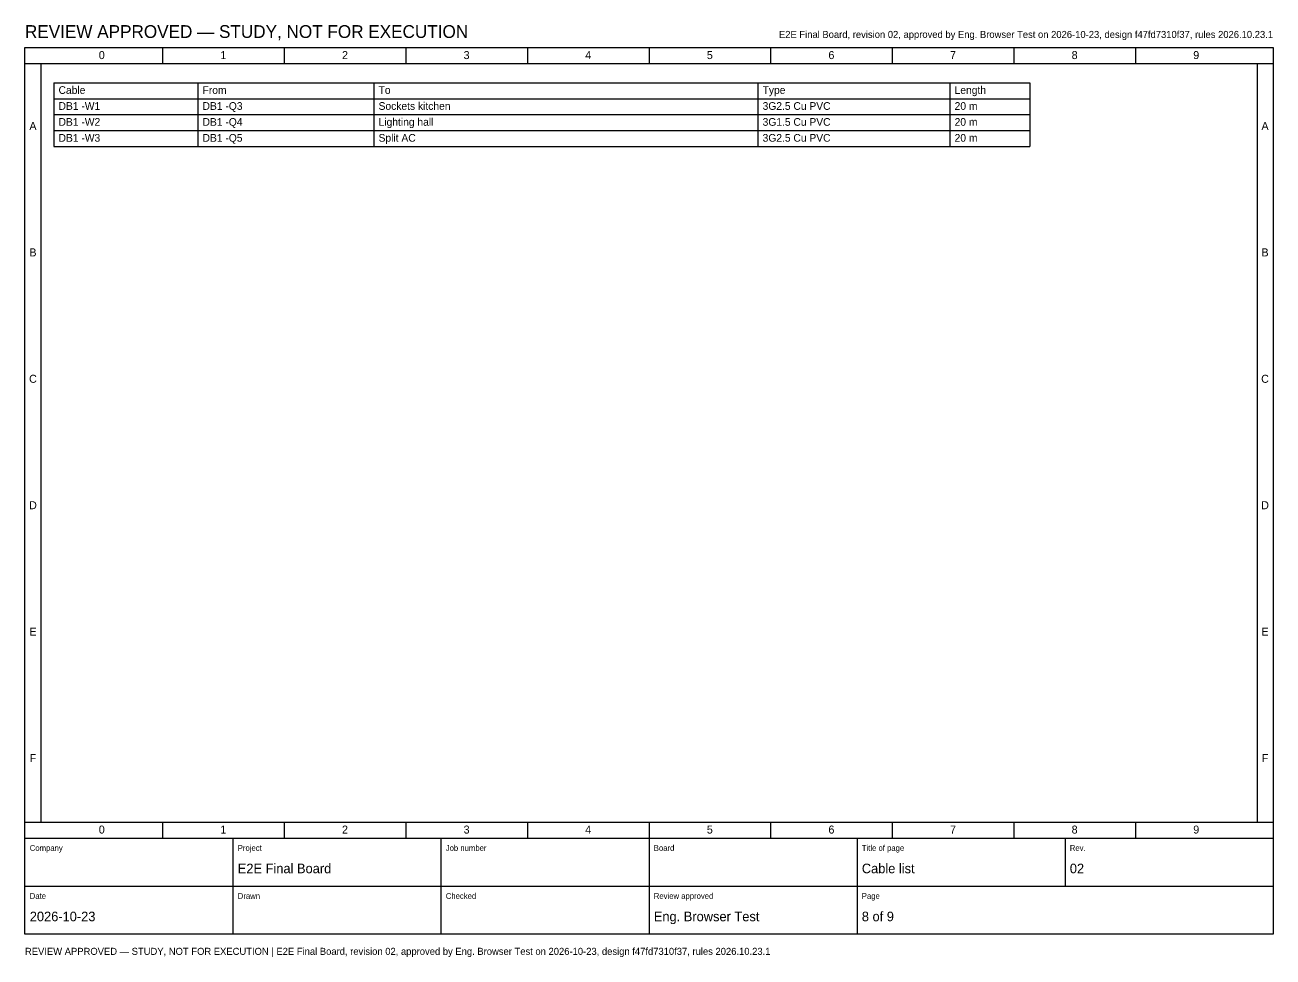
# Model space of a CAD drawing. Header units: millimetres. Extents: x 20 to 4370, y 3 to 294.
# Drawn here: x 3100 to 3490, y 2.8 to 294.1 of the extents above; entities that cross this region are included whole.
import ezdxf
from ezdxf.enums import TextEntityAlignment as Align

# ---------------------------------------------------------------- set-up
doc = ezdxf.new("R2010")
doc.units = ezdxf.units.MM
for name, color, linetype in [('FRAME', 7, 'CONTINUOUS'), ('SYMBOLS', 7, 'CONTINUOUS'), ('TEXT', 7, 'CONTINUOUS')]:
    doc.layers.add(name, color=color, linetype=linetype)

msp = doc.modelspace()

# ---------------------------------------------------------------- linework, layer by layer
at = {"layer": 'FRAME'}
msp.add_lwpolyline([(3100, 287), (3490, 287), (3490, 10), (3100, 10)], close=True, dxfattribs=at)
at = {"layer": 'SYMBOLS'}
for p, q in [((3143, 287), (3143, 282)), ((3181, 287), (3181, 282)), ((3219, 287), (3219, 282)), ((3257, 287), (3257, 282)), ((3295, 287), (3295, 282)), ((3333, 287), (3333, 282)), ((3371, 287), (3371, 282)), ((3409, 287), (3409, 282)), ((3447, 287), (3447, 282)), ((3100, 282), (3490, 282)), ((3105, 282), (3105, 45)), ((3485, 282), (3485, 45)), ((3109, 276), (3414, 276)), ((3109, 276), (3109, 256.08)), ((3154, 276), (3154, 256.08)), ((3209, 276), (3209, 256.08)), ((3329, 276), (3329, 256.08)), ((3389, 276), (3389, 256.08)), ((3414, 276), (3414, 256.08)), ((3109, 271.02), (3414, 271.02)), ((3109, 266.04), (3414, 266.04)), ((3109, 261.06), (3414, 261.06)), ((3109, 256.08), (3414, 256.08)), ((3100, 45), (3490, 45)), ((3143, 45), (3143, 40)), ((3181, 45), (3181, 40)), ((3219, 45), (3219, 40)), ((3257, 45), (3257, 40)), ((3295, 45), (3295, 40)), ((3333, 45), (3333, 40)), ((3371, 45), (3371, 40)), ((3409, 45), (3409, 40)), ((3447, 45), (3447, 40)), ((3100, 40), (3490, 40)), ((3165, 40), (3165, 25)), ((3230, 40), (3230, 25)), ((3295, 40), (3295, 25)), ((3360, 40), (3360, 25)), ((3425, 40), (3425, 25)), ((3100, 25), (3490, 25)), ((3165, 25), (3165, 10)), ((3230, 25), (3230, 10)), ((3295, 25), (3295, 10)), ((3360, 25), (3360, 10))]:
    msp.add_line(p, q, dxfattribs=at)

# ---------------------------------------------------------------- texts
at = {"layer": 'TEXT'}
for s, height, p in [('REVIEW APPROVED — STUDY, NOT FOR EXECUTION', 4, (3100, 290)), ('Cable', 2.4, (3110.5, 272.52)), ('From', 2.4, (3155.5, 272.52)), ('To', 2.4, (3210.5, 272.52)), ('Type', 2.4, (3330.5, 272.52)), ('Length', 2.4, (3390.5, 272.52)), ('DB1 -W1', 2.4, (3110.5, 267.54)), ('DB1 -Q3', 2.4, (3155.5, 267.54)), ('Sockets kitchen', 2.4, (3210.5, 267.54)), ('3G2.5 Cu PVC', 2.4, (3330.5, 267.54)), ('20 m', 2.4, (3390.5, 267.54)), ('DB1 -W2', 2.4, (3110.5, 262.56)), ('DB1 -Q4', 2.4, (3155.5, 262.56)), ('Lighting hall', 2.4, (3210.5, 262.56)), ('3G1.5 Cu PVC', 2.4, (3330.5, 262.56)), ('20 m', 2.4, (3390.5, 262.56)), ('DB1 -W3', 2.4, (3110.5, 257.58)), ('DB1 -Q5', 2.4, (3155.5, 257.58)), ('Split AC', 2.4, (3210.5, 257.58)), ('3G2.5 Cu PVC', 2.4, (3330.5, 257.58)), ('20 m', 2.4, (3390.5, 257.58)), ('Company', 1.8, (3101.5, 36)), ('Project', 1.8, (3166.5, 36)), ('Job number', 1.8, (3231.5, 36)), ('Board', 1.8, (3296.5, 36)), ('Title of page', 1.8, (3361.5, 36)), ('Rev.', 1.8, (3426.5, 36)), ('E2E Final Board', 3, (3166.5, 29)), ('Cable list', 3, (3361.5, 29)), ('02', 3, (3426.5, 29)), ('Date', 1.8, (3101.5, 21)), ('Drawn', 1.8, (3166.5, 21)), ('Checked', 1.8, (3231.5, 21)), ('Review approved', 1.8, (3296.5, 21)), ('Page', 1.8, (3361.5, 21)), ('2026-10-23', 3, (3101.5, 14)), ('Eng. Browser Test', 3, (3296.5, 14)), ('8 of 9', 3, (3361.5, 14)), ('REVIEW APPROVED — STUDY, NOT FOR EXECUTION | E2E Final Board, revision 02, approved by Eng. Browser Test on 2026-10-23, design f47fd7310f37, rules 2026.10.23.1', 2.2, (3100, 3.5))]:
    msp.add_text(s, height=height, dxfattribs=at).set_placement(p)
msp.add_text('E2E Final Board, revision 02, approved by Eng. Browser Test on 2026-10-23, design f47fd7310f37, rules 2026.10.23.1', height=2.2, dxfattribs=at).set_placement((3490, 290), align=Align.RIGHT)
for s, p in [('0', (3124, 283.4)), ('1', (3162, 283.4)), ('2', (3200, 283.4)), ('3', (3238, 283.4)), ('4', (3276, 283.4)), ('5', (3314, 283.4)), ('6', (3352, 283.4)), ('7', (3390, 283.4)), ('8', (3428, 283.4)), ('9', (3466, 283.4)), ('A', (3102.5, 261.25)), ('A', (3487.5, 261.25)), ('B', (3102.5, 221.75)), ('B', (3487.5, 221.75)), ('C', (3102.5, 182.25)), ('C', (3487.5, 182.25)), ('D', (3102.5, 142.75)), ('D', (3487.5, 142.75)), ('E', (3102.5, 103.25)), ('E', (3487.5, 103.25)), ('F', (3102.5, 63.75)), ('F', (3487.5, 63.75)), ('0', (3124, 41.4)), ('1', (3162, 41.4)), ('2', (3200, 41.4)), ('3', (3238, 41.4)), ('4', (3276, 41.4)), ('5', (3314, 41.4)), ('6', (3352, 41.4)), ('7', (3390, 41.4)), ('8', (3428, 41.4)), ('9', (3466, 41.4))]:
    msp.add_text(s, height=2.5, dxfattribs=at).set_placement(p, align=Align.CENTER)

doc.saveas('drawing.dxf')
